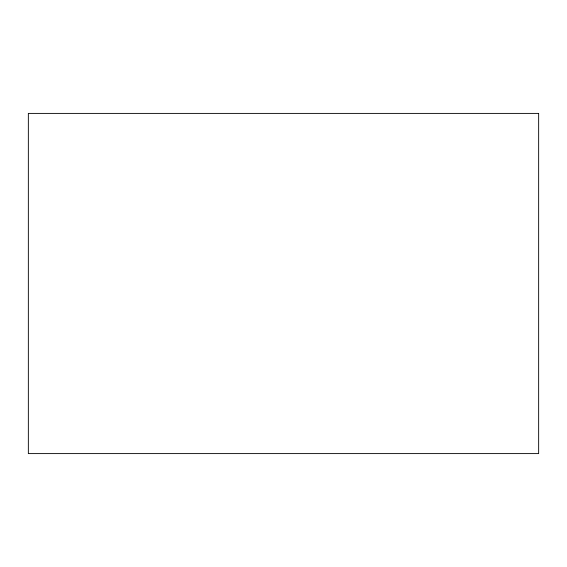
<?xml version="1.0" encoding="UTF-8"?>
<svg xmlns="http://www.w3.org/2000/svg" width="567" height="567" viewBox="0 0 567 567"><rect width="100%" height="100%" fill="white"/><g stroke="black" fill="none" stroke-linecap="round" stroke-linejoin="round"><path stroke-width="0.85" d="M538.65 113.4L28.35 113.4L28.35 453.6L538.65 453.6L538.65 113.4"/></g></svg>
